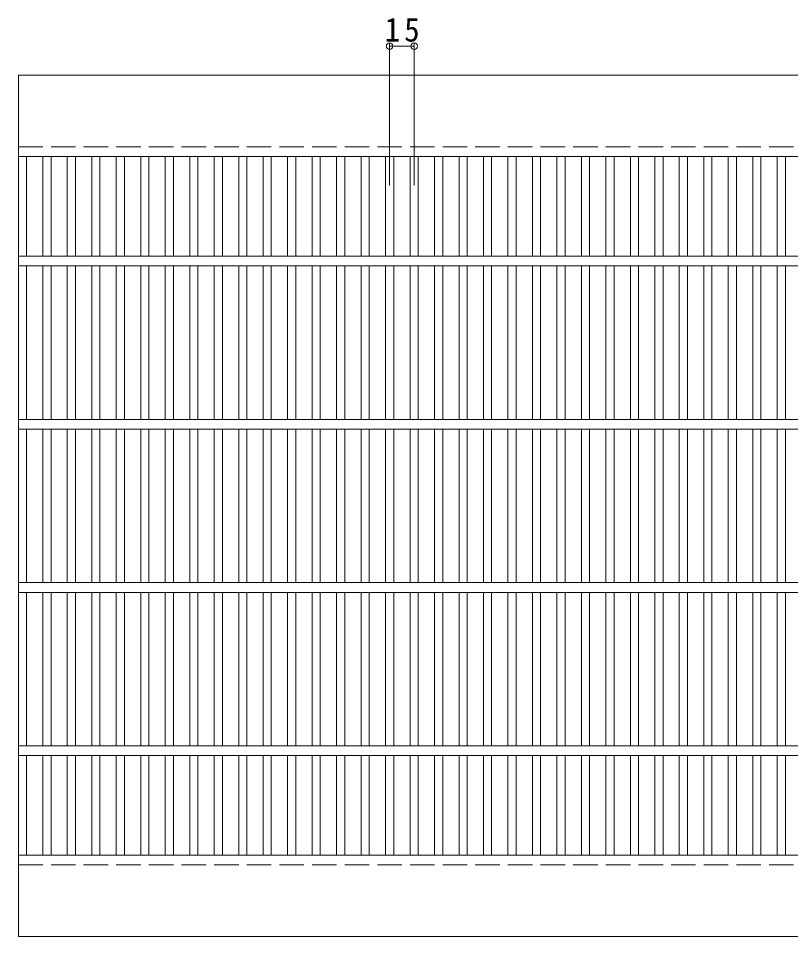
# Model space of a CAD drawing. Units: millimetres, scale not verified. Extents: x -705 to 910, y -691 to 669.
# Drawn here: x -703 to -230, y -1 to 562 of the extents above; entities that cross this region are included whole.
import ezdxf

# ---------------------------------------------------------------- set-up
doc = ezdxf.new("R2010")
doc.units = ezdxf.units.MM
doc.header["$LTSCALE"] = 5
doc.header["$PDMODE"] = 32
doc.header["$PDSIZE"] = 4
doc.linetypes.add('DASHED3', pattern=[4, 3, -1])
for name, color, linetype, lineweight in [('E-1', 2, 'Continuous', 9), ('E-2', 3, 'Continuous', 9), ('E-4', 7, 'Continuous', 9)]:
    doc.layers.add(name, color=color, linetype=linetype, lineweight=lineweight)
doc.styles.add('ＭＳ ゴシック', font='')
doc.styles.get('ＭＳ ゴシック').set_extended_font_data('MS Gothic')

msp = doc.modelspace()

# ---------------------------------------------------------------- linework, layer by layer
at = {"layer": 'E-1'}
for p, q in [((-703.29, 527.158), (-703.29, 477.158)), ((-703.29, 527.158), (291.71, 527.158)), ((-703.29, 477.158), (291.71, 477.158)), ((-703.29, 49.158), (291.71, 49.158)), ((-703.29, -0.842), (-703.29, 49.158)), ((-703.29, -0.842), (291.71, -0.842))]:
    msp.add_line(p, q, dxfattribs=at)
at = {"layer": 'E-1', "linetype": 'DASHED3'}
for p, q in [((-703.29, 483.158), (291.71, 483.158)), ((-703.29, 43.158), (291.71, 43.158))]:
    msp.add_line(p, q, dxfattribs=at)
at = {"layer": 'E-2'}
for p, q in [((-703.29, 49.158), (-703.29, 477.158)), ((-698.29, 416.158), (-698.29, 477.158)), ((-688.29, 416.158), (-688.29, 477.158)), ((-683.29, 416.158), (-683.29, 477.158)), ((-673.29, 416.158), (-673.29, 477.158)), ((-668.29, 416.158), (-668.29, 477.158)), ((-658.29, 416.158), (-658.29, 477.158)), ((-653.29, 416.158), (-653.29, 477.158)), ((-643.29, 416.158), (-643.29, 477.158)), ((-638.29, 416.158), (-638.29, 477.158)), ((-628.29, 416.158), (-628.29, 477.158)), ((-623.29, 416.158), (-623.29, 477.158)), ((-613.29, 416.158), (-613.29, 477.158)), ((-608.29, 416.158), (-608.29, 477.158)), ((-598.29, 416.158), (-598.29, 477.158)), ((-593.29, 416.158), (-593.29, 477.158)), ((-583.29, 416.158), (-583.29, 477.158)), ((-578.29, 416.158), (-578.29, 477.158)), ((-568.29, 416.158), (-568.29, 477.158)), ((-563.29, 416.158), (-563.29, 477.158)), ((-553.29, 416.158), (-553.29, 477.158)), ((-548.29, 416.158), (-548.29, 477.158)), ((-538.29, 416.158), (-538.29, 477.158)), ((-533.29, 416.158), (-533.29, 477.158)), ((-523.29, 416.158), (-523.29, 477.158)), ((-518.29, 416.158), (-518.29, 477.158)), ((-508.29, 416.158), (-508.29, 477.158)), ((-503.29, 416.158), (-503.29, 477.158)), ((-493.29, 416.158), (-493.29, 477.158)), ((-488.29, 416.158), (-488.29, 477.158)), ((-478.29, 416.158), (-478.29, 477.158)), ((-473.29, 416.158), (-473.29, 477.158)), ((-463.29, 416.158), (-463.29, 477.158)), ((-458.29, 416.158), (-458.29, 477.158)), ((-448.29, 416.158), (-448.29, 477.158)), ((-443.29, 416.158), (-443.29, 477.158)), ((-433.29, 416.158), (-433.29, 477.158)), ((-428.29, 416.158), (-428.29, 477.158)), ((-418.29, 416.158), (-418.29, 477.158)), ((-413.29, 416.158), (-413.29, 477.158)), ((-403.29, 416.158), (-403.29, 477.158)), ((-398.29, 416.158), (-398.29, 477.158)), ((-388.29, 416.158), (-388.29, 477.158)), ((-383.29, 416.158), (-383.29, 477.158)), ((-373.29, 416.158), (-373.29, 477.158)), ((-368.29, 416.158), (-368.29, 477.158)), ((-358.29, 416.158), (-358.29, 477.158)), ((-353.29, 416.158), (-353.29, 477.158)), ((-343.29, 416.158), (-343.29, 477.158)), ((-338.29, 416.158), (-338.29, 477.158)), ((-328.29, 416.158), (-328.29, 477.158)), ((-323.29, 416.158), (-323.29, 477.158)), ((-313.29, 416.158), (-313.29, 477.158)), ((-308.29, 416.158), (-308.29, 477.158)), ((-298.291, 416.158), (-298.291, 477.158)), ((-293.29, 416.158), (-293.29, 477.158)), ((-283.291, 416.158), (-283.291, 477.158)), ((-278.29, 416.158), (-278.29, 477.158)), ((-268.291, 416.158), (-268.291, 477.158)), ((-263.29, 416.158), (-263.29, 477.158)), ((-253.291, 416.158), (-253.291, 477.158)), ((-248.29, 416.158), (-248.29, 477.158)), ((-238.291, 416.158), (-238.291, 477.158)), ((-233.29, 416.158), (-233.29, 477.158)), ((291.71, 416.158), (-703.29, 416.158)), ((291.71, 410.158), (-703.29, 410.158)), ((-698.29, 316.158), (-698.29, 410.158)), ((-688.29, 316.158), (-688.29, 410.158)), ((-683.29, 316.158), (-683.29, 410.158)), ((-673.29, 316.158), (-673.29, 410.158)), ((-668.29, 316.158), (-668.29, 410.158)), ((-658.29, 316.158), (-658.29, 410.158)), ((-653.29, 316.158), (-653.29, 410.158)), ((-643.29, 316.158), (-643.29, 410.158)), ((-638.29, 316.158), (-638.29, 410.158)), ((-628.29, 316.158), (-628.29, 410.158)), ((-623.29, 316.158), (-623.29, 410.158)), ((-613.29, 316.158), (-613.29, 410.158)), ((-608.29, 316.158), (-608.29, 410.158)), ((-598.29, 316.158), (-598.29, 410.158)), ((-593.29, 316.158), (-593.29, 410.158)), ((-583.29, 316.158), (-583.29, 410.158)), ((-578.29, 316.158), (-578.29, 410.158)), ((-568.29, 316.158), (-568.29, 410.158)), ((-563.29, 316.158), (-563.29, 410.158)), ((-553.29, 316.158), (-553.29, 410.158)), ((-548.29, 316.158), (-548.29, 410.158)), ((-538.29, 316.158), (-538.29, 410.158)), ((-533.29, 316.158), (-533.29, 410.158)), ((-523.29, 316.158), (-523.29, 410.158)), ((-518.29, 316.158), (-518.29, 410.158)), ((-508.29, 316.158), (-508.29, 410.158)), ((-503.29, 316.158), (-503.29, 410.158)), ((-493.29, 316.158), (-493.29, 410.158)), ((-488.29, 316.158), (-488.29, 410.158)), ((-478.29, 316.158), (-478.29, 410.158)), ((-473.29, 316.158), (-473.29, 410.158)), ((-463.29, 316.158), (-463.29, 410.158)), ((-458.29, 316.158), (-458.29, 410.158)), ((-448.29, 316.158), (-448.29, 410.158)), ((-443.29, 316.158), (-443.29, 410.158)), ((-433.29, 316.158), (-433.29, 410.158)), ((-428.29, 316.158), (-428.29, 410.158)), ((-418.29, 316.158), (-418.29, 410.158)), ((-413.29, 316.158), (-413.29, 410.158)), ((-403.29, 316.158), (-403.29, 410.158)), ((-398.29, 316.158), (-398.29, 410.158)), ((-388.29, 316.158), (-388.29, 410.158)), ((-383.29, 316.158), (-383.29, 410.158)), ((-373.29, 316.158), (-373.29, 410.158)), ((-368.29, 316.158), (-368.29, 410.158)), ((-358.29, 316.158), (-358.29, 410.158)), ((-353.29, 316.158), (-353.29, 410.158)), ((-343.29, 316.158), (-343.29, 410.158)), ((-338.29, 316.158), (-338.29, 410.158)), ((-328.29, 316.158), (-328.29, 410.158)), ((-323.29, 316.158), (-323.29, 410.158)), ((-313.29, 316.158), (-313.29, 410.158)), ((-308.29, 316.158), (-308.29, 410.158)), ((-298.291, 316.158), (-298.291, 410.158)), ((-293.29, 316.158), (-293.29, 410.158)), ((-283.291, 316.158), (-283.291, 410.158)), ((-278.29, 316.158), (-278.29, 410.158)), ((-268.291, 316.158), (-268.291, 410.158)), ((-263.29, 316.158), (-263.29, 410.158)), ((-253.291, 316.158), (-253.291, 410.158)), ((-248.29, 316.158), (-248.29, 410.158)), ((-238.291, 316.158), (-238.291, 410.158)), ((-233.29, 316.158), (-233.29, 410.158)), ((291.71, 316.158), (-703.29, 316.158)), ((291.71, 310.158), (-703.29, 310.158)), ((-698.29, 216.158), (-698.29, 310.158)), ((-688.29, 216.158), (-688.29, 310.158)), ((-683.29, 216.158), (-683.29, 310.158)), ((-673.29, 216.158), (-673.29, 310.158)), ((-668.29, 216.158), (-668.29, 310.158)), ((-658.29, 216.158), (-658.29, 310.158)), ((-653.29, 216.158), (-653.29, 310.158)), ((-643.29, 216.158), (-643.29, 310.158)), ((-638.29, 216.158), (-638.29, 310.158)), ((-628.29, 216.158), (-628.29, 310.158)), ((-623.29, 216.158), (-623.29, 310.158)), ((-613.29, 216.158), (-613.29, 310.158)), ((-608.29, 216.158), (-608.29, 310.158)), ((-598.29, 216.158), (-598.29, 310.158)), ((-593.29, 216.158), (-593.29, 310.158)), ((-583.29, 216.158), (-583.29, 310.158)), ((-578.29, 216.158), (-578.29, 310.158)), ((-568.29, 216.158), (-568.29, 310.158)), ((-563.29, 216.158), (-563.29, 310.158)), ((-553.29, 216.158), (-553.29, 310.158)), ((-548.29, 216.158), (-548.29, 310.158)), ((-538.29, 216.158), (-538.29, 310.158)), ((-533.29, 216.158), (-533.29, 310.158)), ((-523.29, 216.158), (-523.29, 310.158)), ((-518.29, 216.158), (-518.29, 310.158)), ((-508.29, 216.158), (-508.29, 310.158)), ((-503.29, 216.158), (-503.29, 310.158)), ((-493.29, 216.158), (-493.29, 310.158)), ((-488.29, 216.158), (-488.29, 310.158)), ((-478.29, 216.158), (-478.29, 310.158)), ((-473.29, 216.158), (-473.29, 310.158)), ((-463.29, 216.158), (-463.29, 310.158)), ((-458.29, 216.158), (-458.29, 310.158)), ((-448.29, 216.158), (-448.29, 310.158)), ((-443.29, 216.158), (-443.29, 310.158)), ((-433.29, 216.158), (-433.29, 310.158)), ((-428.29, 216.158), (-428.29, 310.158)), ((-418.29, 216.158), (-418.29, 310.158)), ((-413.29, 216.158), (-413.29, 310.158)), ((-403.29, 216.158), (-403.29, 310.158)), ((-398.29, 216.158), (-398.29, 310.158)), ((-388.29, 216.158), (-388.29, 310.158)), ((-383.29, 216.158), (-383.29, 310.158)), ((-373.29, 216.158), (-373.29, 310.158)), ((-368.29, 216.158), (-368.29, 310.158)), ((-358.29, 216.158), (-358.29, 310.158)), ((-353.29, 216.158), (-353.29, 310.158)), ((-343.29, 216.158), (-343.29, 310.158)), ((-338.29, 216.158), (-338.29, 310.158)), ((-328.29, 216.158), (-328.29, 310.158)), ((-323.29, 216.158), (-323.29, 310.158)), ((-313.29, 216.158), (-313.29, 310.158)), ((-308.29, 216.158), (-308.29, 310.158)), ((-298.291, 216.158), (-298.291, 310.158)), ((-293.29, 216.158), (-293.29, 310.158)), ((-283.291, 216.158), (-283.291, 310.158)), ((-278.29, 216.158), (-278.29, 310.158)), ((-268.291, 216.158), (-268.291, 310.158)), ((-263.29, 216.158), (-263.29, 310.158)), ((-253.291, 216.158), (-253.291, 310.158)), ((-248.29, 216.158), (-248.29, 310.158)), ((-238.291, 216.158), (-238.291, 310.158)), ((-233.29, 216.158), (-233.29, 310.158)), ((291.71, 216.158), (-703.29, 216.158)), ((291.71, 210.158), (-703.29, 210.158)), ((-698.29, 116.158), (-698.29, 210.158)), ((-688.29, 116.158), (-688.29, 210.158)), ((-683.29, 116.158), (-683.29, 210.158)), ((-673.29, 116.158), (-673.29, 210.158)), ((-668.29, 116.158), (-668.29, 210.158)), ((-658.29, 116.158), (-658.29, 210.158)), ((-653.29, 116.158), (-653.29, 210.158)), ((-643.29, 116.158), (-643.29, 210.158)), ((-638.29, 116.158), (-638.29, 210.158)), ((-628.29, 116.158), (-628.29, 210.158)), ((-623.29, 116.158), (-623.29, 210.158)), ((-613.29, 116.158), (-613.29, 210.158)), ((-608.29, 116.158), (-608.29, 210.158)), ((-598.29, 116.158), (-598.29, 210.158)), ((-593.29, 116.158), (-593.29, 210.158)), ((-583.29, 116.158), (-583.29, 210.158)), ((-578.29, 116.158), (-578.29, 210.158)), ((-568.29, 116.158), (-568.29, 210.158)), ((-563.29, 116.158), (-563.29, 210.158)), ((-553.29, 116.158), (-553.29, 210.158)), ((-548.29, 116.158), (-548.29, 210.158)), ((-538.29, 116.158), (-538.29, 210.158)), ((-533.29, 116.158), (-533.29, 210.158)), ((-523.29, 116.158), (-523.29, 210.158)), ((-518.29, 116.158), (-518.29, 210.158)), ((-508.29, 116.158), (-508.29, 210.158)), ((-503.29, 116.158), (-503.29, 210.158)), ((-493.29, 116.158), (-493.29, 210.158)), ((-488.29, 116.158), (-488.29, 210.158)), ((-478.29, 116.158), (-478.29, 210.158)), ((-473.29, 116.158), (-473.29, 210.158)), ((-463.29, 116.158), (-463.29, 210.158)), ((-458.29, 116.158), (-458.29, 210.158)), ((-448.29, 116.158), (-448.29, 210.158)), ((-443.29, 116.158), (-443.29, 210.158)), ((-433.29, 116.158), (-433.29, 210.158)), ((-428.29, 116.158), (-428.29, 210.158)), ((-418.29, 116.158), (-418.29, 210.158)), ((-413.29, 116.158), (-413.29, 210.158)), ((-403.29, 116.158), (-403.29, 210.158)), ((-398.29, 116.158), (-398.29, 210.158)), ((-388.29, 116.158), (-388.29, 210.158)), ((-383.29, 116.158), (-383.29, 210.158)), ((-373.29, 116.158), (-373.29, 210.158)), ((-368.29, 116.158), (-368.29, 210.158)), ((-358.29, 116.158), (-358.29, 210.158)), ((-353.29, 116.158), (-353.29, 210.158)), ((-343.29, 116.158), (-343.29, 210.158)), ((-338.29, 116.158), (-338.29, 210.158)), ((-328.29, 116.158), (-328.29, 210.158)), ((-323.29, 116.158), (-323.29, 210.158)), ((-313.29, 116.158), (-313.29, 210.158)), ((-308.29, 116.158), (-308.29, 210.158)), ((-298.291, 116.158), (-298.291, 210.158)), ((-293.29, 116.158), (-293.29, 210.158)), ((-283.291, 116.158), (-283.291, 210.158)), ((-278.29, 116.158), (-278.29, 210.158)), ((-268.291, 116.158), (-268.291, 210.158)), ((-263.29, 116.158), (-263.29, 210.158)), ((-253.291, 116.158), (-253.291, 210.158)), ((-248.29, 116.158), (-248.29, 210.158)), ((-238.291, 116.158), (-238.291, 210.158)), ((-233.29, 116.158), (-233.29, 210.158)), ((291.71, 116.158), (-703.29, 116.158)), ((291.71, 110.158), (-703.29, 110.158)), ((-698.29, 49.158), (-698.29, 110.158)), ((-688.29, 49.158), (-688.29, 110.158)), ((-683.29, 49.158), (-683.29, 110.158)), ((-673.29, 49.158), (-673.29, 110.158)), ((-668.29, 49.158), (-668.29, 110.158)), ((-658.29, 49.158), (-658.29, 110.158)), ((-653.29, 49.158), (-653.29, 110.158)), ((-643.29, 49.158), (-643.29, 110.158)), ((-638.29, 49.158), (-638.29, 110.158)), ((-628.29, 49.158), (-628.29, 110.158)), ((-623.29, 49.158), (-623.29, 110.158)), ((-613.29, 49.158), (-613.29, 110.158)), ((-608.29, 49.158), (-608.29, 110.158)), ((-598.29, 49.158), (-598.29, 110.158)), ((-593.29, 49.158), (-593.29, 110.158)), ((-583.29, 49.158), (-583.29, 110.158)), ((-578.29, 49.158), (-578.29, 110.158)), ((-568.29, 49.158), (-568.29, 110.158)), ((-563.29, 49.158), (-563.29, 110.158)), ((-553.29, 49.158), (-553.29, 110.158)), ((-548.29, 49.158), (-548.29, 110.158)), ((-538.29, 49.158), (-538.29, 110.158)), ((-533.29, 49.158), (-533.29, 110.158)), ((-523.29, 49.158), (-523.29, 110.158)), ((-518.29, 49.158), (-518.29, 110.158)), ((-508.29, 49.158), (-508.29, 110.158)), ((-503.29, 49.158), (-503.29, 110.158)), ((-493.29, 49.158), (-493.29, 110.158)), ((-488.29, 49.158), (-488.29, 110.158)), ((-478.29, 49.158), (-478.29, 110.158)), ((-473.29, 49.158), (-473.29, 110.158)), ((-463.29, 49.158), (-463.29, 110.158)), ((-458.29, 49.158), (-458.29, 110.158)), ((-448.29, 49.158), (-448.29, 110.158)), ((-443.29, 49.158), (-443.29, 110.158)), ((-433.29, 49.158), (-433.29, 110.158)), ((-428.29, 49.158), (-428.29, 110.158)), ((-418.29, 49.158), (-418.29, 110.158)), ((-413.29, 49.158), (-413.29, 110.158)), ((-403.29, 49.158), (-403.29, 110.158)), ((-398.29, 49.158), (-398.29, 110.158)), ((-388.29, 49.158), (-388.29, 110.158)), ((-383.29, 49.158), (-383.29, 110.158)), ((-373.29, 49.158), (-373.29, 110.158)), ((-368.29, 49.158), (-368.29, 110.158)), ((-358.29, 49.158), (-358.29, 110.158)), ((-353.29, 49.158), (-353.29, 110.158)), ((-343.29, 49.158), (-343.29, 110.158)), ((-338.29, 49.158), (-338.29, 110.158)), ((-328.29, 49.158), (-328.29, 110.158)), ((-323.29, 49.158), (-323.29, 110.158)), ((-313.29, 49.158), (-313.29, 110.158)), ((-308.29, 49.158), (-308.29, 110.158)), ((-298.291, 49.158), (-298.291, 110.158)), ((-293.29, 49.158), (-293.29, 110.158)), ((-283.291, 49.158), (-283.291, 110.158)), ((-278.29, 49.158), (-278.29, 110.158)), ((-268.291, 49.158), (-268.291, 110.158)), ((-263.29, 49.158), (-263.29, 110.158)), ((-253.291, 49.158), (-253.291, 110.158)), ((-248.29, 49.158), (-248.29, 110.158)), ((-238.291, 49.158), (-238.291, 110.158)), ((-233.29, 49.158), (-233.29, 110.158))]:
    msp.add_line(p, q, dxfattribs=at)
at = {"layer": 'E-4'}
for p, q in [((-475.79, 546.429), (-475.79, 459.52)), ((-460.79, 546.429), (-460.79, 459.52)), ((-475.79, 544.929), (-460.79, 544.929))]:
    msp.add_line(p, q, dxfattribs=at)
for p in [(-475.79, 544.929), (-460.79, 544.929)]:
    msp.add_point(p, dxfattribs=at)

# ---------------------------------------------------------------- texts
at = {"layer": 'E-4', "color": 2, "insert": (-478.915, 547.429), "char_height": 14.66, "attachment_point": 7, "style": 'ＭＳ ゴシック'}
msp.add_mtext('\\T1.27;\\W0.95;15', dxfattribs=at)

doc.saveas('drawing.dxf')
